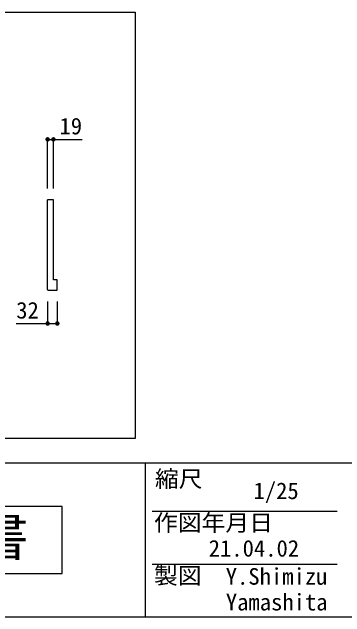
# Model space of a CAD drawing. Units: millimetres on the paper. Extents: x -205 to 195, y -144 to 136.
# Drawn here: x -133.3 to -89.2, y -143.5 to -63.4 of the extents above; entities that cross this region are included whole.
import ezdxf
from ezdxf.enums import TextEntityAlignment as Align

# ---------------------------------------------------------------- set-up
doc = ezdxf.new("R2010")
doc.units = ezdxf.units.MM
for name, color, linetype in [('0-0_①\u3000中', 7, 'Continuous'), ('0-1_①\u3000細', 4, 'Continuous'), ('0-9_枠\u3000太', 6, 'Continuous'), ('0-A_枠\u3000中', 7, 'Continuous'), ('0-B_枠\u3000細', 3, 'Continuous')]:
    doc.layers.add(name, color=color, linetype=linetype)
doc.styles.add('ＭＳ ゴシック', font='')
doc.styles.get('ＭＳ ゴシック').set_extended_font_data('MS Gothic')

msp = doc.modelspace()

# ---------------------------------------------------------------- hatches: boundary and pattern name
at = {"layer": '0-1_①\u3000細'}
for points in [[(-128.286, -80.222, 1), (-128.886, -80.222, 1)], [(-127.526, -80.222, 1), (-128.126, -80.222, 1)], [(-128.286, -104.622, 1), (-128.886, -104.622, 1)], [(-127.006, -104.622, 1), (-127.606, -104.622, 1)]]:
    msp.add_hatch(color=132, dxfattribs=at).paths.add_polyline_path(points)

# ---------------------------------------------------------------- linework, layer by layer
at = {"layer": '0-0_①\u3000中'}
for p, q in [((-127.826, -88.222), (-128.586, -88.222)), ((-128.586, -100.102), (-128.586, -88.222)), ((-127.826, -98.822), (-127.826, -88.222)), ((-127.306, -98.822), (-127.826, -98.822)), ((-127.306, -100.102), (-127.306, -98.822)), ((-128.466, -100.222), (-127.426, -100.222))]:
    msp.add_line(p, q, dxfattribs=at)
for centre, start, end in [((-128.466, -100.102), 180, 270), ((-127.426, -100.102), 270, 360)]:
    msp.add_arc(centre, 0.12, start, end, dxfattribs=at)
at = {"layer": '0-1_①\u3000細'}
for p, q in [((-128.586, -86.722), (-128.586, -80.222)), ((-128.586, -80.222), (-124.018, -80.222)), ((-127.826, -86.722), (-127.826, -80.222)), ((-128.586, -101.722), (-128.586, -104.622)), ((-127.306, -101.722), (-127.306, -104.622)), ((-132.746, -104.622), (-127.306, -104.622))]:
    msp.add_line(p, q, dxfattribs=at)
msp.add_lwpolyline([(-200, -63.357), (-116.996, -63.357), (-116.996, -119.841), (-200, -119.841)], close=True, dxfattribs=at)
at = {"layer": '0-9_枠\u3000太'}
for p, q in [((-205, -123.092), (195, -123.092)), ((-205, -143.5), (195, -143.5))]:
    msp.add_line(p, q, dxfattribs=at)
at = {"layer": '0-A_枠\u3000中'}
for p, q in [((-115.647, -143.5), (-115.647, -123.092)), ((-114.745, -129.5), (-90.255, -129.5)), ((-114.745, -136.5), (-90.255, -136.5))]:
    msp.add_line(p, q, dxfattribs=at)
msp.add_lwpolyline([(-156.666, -128.864), (-156.666, -137.728), (-126.666, -137.728), (-126.666, -128.864)], close=True, dxfattribs=at)

# ---------------------------------------------------------------- texts
at = {"layer": '0-1_①\u3000細', "style": 'ＭＳ ゴシック'}
for s, p in [('19', (-127.018, -80.222)), ('32', (-132.746, -104.622))]:
    msp.add_text(s, height=2.199, dxfattribs=at).set_placement(p, align=Align.BOTTOM_LEFT)
at = {"layer": '0-A_枠\u3000中', "style": 'ＭＳ ゴシック'}
msp.add_text('仕様書', height=5.132, dxfattribs=at).set_placement((-152.124, -136.936), align=Align.BOTTOM_LEFT)
at = {"layer": '0-B_枠\u3000細', "style": 'ＭＳ ゴシック', "width": 1.05}
for s, p in [('縮尺', (-114.383, -126.963)), ('作図年月日', (-114.512, -132.783)), ('製図', (-114.512, -139.783))]:
    msp.add_text(s, height=2.199, dxfattribs=at).set_placement(p, align=Align.BOTTOM_LEFT)
at = {"layer": '0-B_枠\u3000細', "style": 'ＭＳ ゴシック'}
for s, p in [('1/25', (-101.34, -128.549)), ('21.04.02', (-107.267, -136.172)), ('Y.Shimizu', (-105.013, -139.898)), ('Yamashita', (-104.998, -143.299))]:
    msp.add_text(s, height=2.199, dxfattribs=at).set_placement(p, align=Align.BOTTOM_LEFT)

doc.saveas('drawing.dxf')
